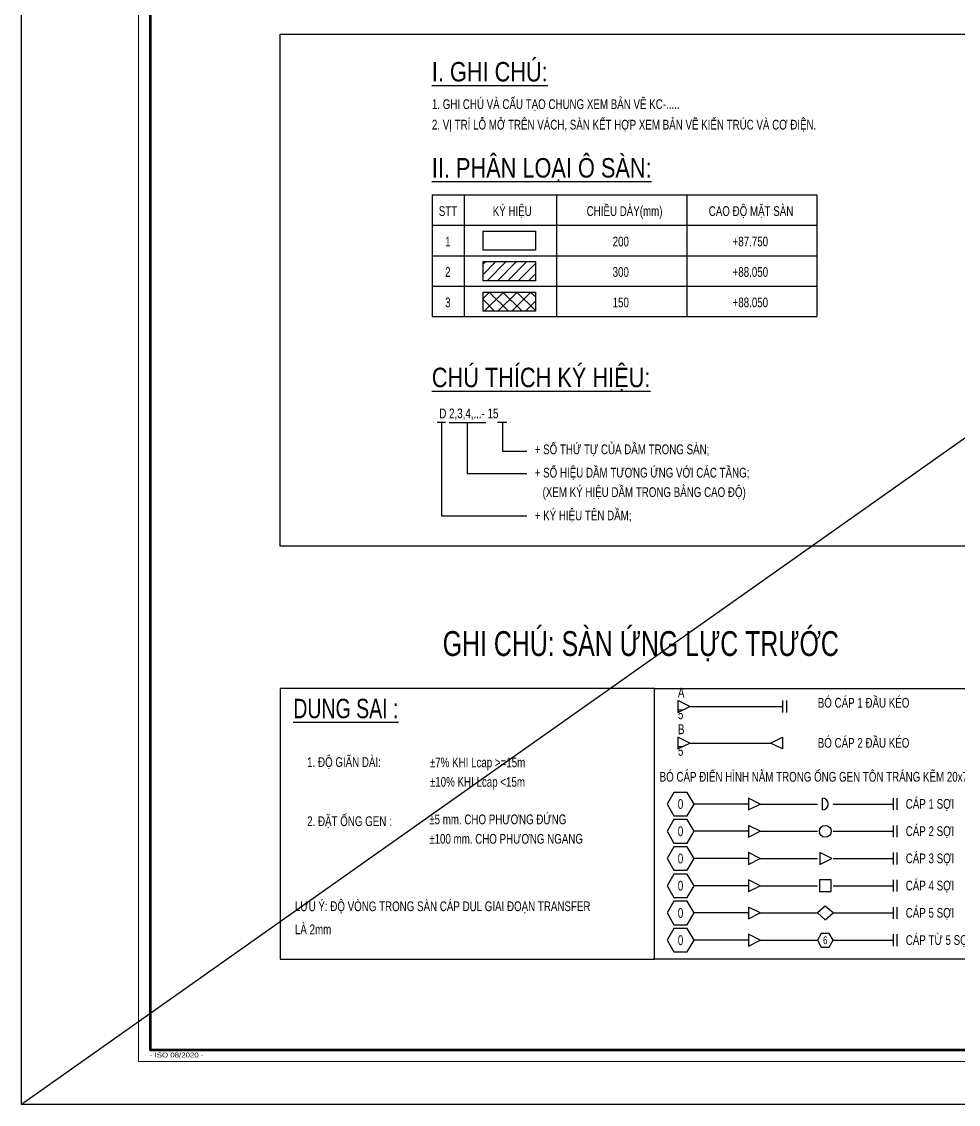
# Model space of a CAD drawing. Header units: inches. Extents: x -21470 to 62630, y -81050 to 4288.
# Drawn here: x -21470 to 2611, y -81050 to -53217 of the extents above; entities that cross this region are included whole.
import ezdxf
from ezdxf.enums import TextEntityAlignment as Align

# ---------------------------------------------------------------- set-up
doc = ezdxf.new("R2010")
doc.units = ezdxf.units.IN
doc.header["$MEASUREMENT"] = 0
doc.layers.get('DEFPOINTS').update_dxf_attribs({"color": 87})
for name, color, linetype in [('03.BORDER', 3, 'Continuous'), ('03BORDER', 3, 'Continuous'), ('06.TEXT', 2, 'Continuous'), ('08HATCH', 251, 'Continuous'), ('09.COLUMN', 4, 'Continuous'), ('11.NOTE', 8, 'Continuous')]:
    doc.layers.add(name, color=color, linetype=linetype)
doc.layers.add('KCS_Plotter', color=11, linetype='Continuous', plot=False)
doc.layers.add('KHUNGTEN', color=7, linetype='Continuous', lineweight=20)
doc.layers.add('TEXT KHUNG', color=7, linetype='Continuous', lineweight=20)
doc.styles.add('ARIAL', font='arial.ttf', dxfattribs={"width": 0.6})
doc.styles.add('KT CDC', font='arial.ttf', dxfattribs={"width": 0.85, "height": 200})
doc.styles.add('SMTEXT', font='3t-unicode.shx', dxfattribs={"width": 0.75})

# ---------------------------------------------------------------- blocks, each defined once
blk = doc.blocks.new('TEMP2')
at = {"layer": '03.BORDER'}
for p, q in [((300, 0), (1751, 0)), ((2151, 0), (3675, 0)), ((3675, 150), (3675, -150)), ((3675, 150), (3675, -150))]:
    blk.add_line(p, q, dxfattribs=at)
blk.add_lwpolyline([(300, 0), (0, 150), (0, -150)], close=True, dxfattribs=at)
blk.add_lwpolyline([(300, 0), (0, 150), (0, -150)], close=True, dxfattribs=at)
blk.add_lwpolyline([(1875, 150), (1875, -150, 1)], format="xyb", close=True, dxfattribs=at)
at = {"layer": '11.NOTE'}
blk.add_line((0, 0), (-1384, 0), dxfattribs=at)
blk.add_lwpolyline([(-1899, 298), (-2071, 0), (-1899, -298), (-1556, -298), (-1384, 0), (-1556, 298)], close=True, dxfattribs=at)
at = {"layer": 'DEFPOINTS', "color": 225}
blk.add_line((3775, 150), (3775, -150), dxfattribs=at)
blk.add_line((3775, 150), (3775, -150), dxfattribs=at)
at = {"layer": '06.TEXT', "style": 'SMTEXT', "width": 0.75, "flags": 4}
blk.add_attdef('SH', text='', height=250, dxfattribs=at).set_placement((-1728, 0), align=Align.MIDDLE_CENTER)
at = {"layer": '06.TEXT', "style": 'SMTEXT', "width": 0.75}
blk.add_attdef('KHOANGCACH', text='', height=200, rotation=360, dxfattribs=at).set_placement((-1315, 150), align=Align.MIDDLE_LEFT)
blk = doc.blocks.new('TEMP3')
at = {"layer": '03.BORDER'}
for p, q in [((-2459, 0), (-100, 0)), ((-100, 150), (-100, -150)), ((-100, 150), (-100, -150))]:
    blk.add_line(p, q, dxfattribs=at)
blk.add_lwpolyline([(-2459, 0), (-2759, 150), (-2759, -150)], close=True, dxfattribs=at)
blk.add_lwpolyline([(-2459, 0), (-2759, 150), (-2759, -150)], close=True, dxfattribs=at)
at = {"layer": 'DEFPOINTS', "color": 225}
blk.add_line((0, 150), (0, -150), dxfattribs=at)
blk.add_line((0, 150), (0, -150), dxfattribs=at)
at = {"layer": 'DEFPOINTS', "style": 'SMTEXT', "width": 0.75}
for tag, p in [('SH', (-2759, 150)), ('SOSOICAP', (-2759, -400))]:
    blk.add_attdef(tag, p, '', height=250, dxfattribs=at)
blk = doc.blocks.new('TEMP4')
at = {"layer": '03.BORDER'}
blk.add_line((-2359, 0), (-300, 0), dxfattribs=at)
for points in [[(-2359, 0), (-2659, 150), (-2659, -150)], [(-2359, 0), (-2659, 150), (-2659, -150)], [(-300, 0), (0, 150), (0, -150)], [(-300, 0), (0, 150), (0, -150)]]:
    blk.add_lwpolyline(points, close=True, dxfattribs=at)
at = {"layer": 'DEFPOINTS', "style": 'SMTEXT', "width": 0.75}
for tag, p in [('SH', (-2659, 150)), ('SOSOICAP', (-2659, -400))]:
    blk.add_attdef(tag, p, '', height=250, dxfattribs=at)
blk = doc.blocks.new('TEMP5')
at = {"layer": '03.BORDER'}
for p, q in [((300, 0), (1751, 0)), ((2151, 0), (3675, 0)), ((3675, 150), (3675, -150)), ((3675, 150), (3675, -150))]:
    blk.add_line(p, q, dxfattribs=at)
for points in [[(300, 0), (0, 150), (0, -150)], [(300, 0), (0, 150), (0, -150)], [(1801, -150), (2101, -150), (2101, 150), (1801, 150)]]:
    blk.add_lwpolyline(points, close=True, dxfattribs=at)
at = {"layer": '11.NOTE'}
blk.add_line((0, 0), (-1384, 0), dxfattribs=at)
blk.add_lwpolyline([(-1899, 298), (-2071, 0), (-1899, -298), (-1556, -298), (-1384, 0), (-1556, 298)], close=True, dxfattribs=at)
at = {"layer": 'DEFPOINTS', "color": 225}
blk.add_line((3775, 150), (3775, -150), dxfattribs=at)
blk.add_line((3775, 150), (3775, -150), dxfattribs=at)
at = {"layer": '06.TEXT', "style": 'SMTEXT', "width": 0.75, "flags": 4}
blk.add_attdef('SH', text='', height=250, dxfattribs=at).set_placement((-1728, 0), align=Align.MIDDLE_CENTER)
at = {"layer": '06.TEXT', "style": 'SMTEXT', "width": 0.75}
blk.add_attdef('KHOANGCACH', text='', height=200, rotation=360, dxfattribs=at).set_placement((-1315, 150), align=Align.MIDDLE_LEFT)
blk = doc.blocks.new('TEMP6')
at = {"layer": '03.BORDER'}
for p, q in [((300, 0), (1751, 0)), ((2151, 0), (3675, 0)), ((3675, 150), (3675, -150)), ((3675, 150), (3675, -150))]:
    blk.add_line(p, q, dxfattribs=at)
blk.add_lwpolyline([(300, 0), (0, 150), (0, -150)], close=True, dxfattribs=at)
blk.add_lwpolyline([(300, 0), (0, 150), (0, -150)], close=True, dxfattribs=at)
blk.add_lwpolyline([(2151, 0), (1951, 175), (1751, 0), (1951, -175), (2151, 0)], dxfattribs=at)
at = {"layer": '11.NOTE'}
blk.add_line((0, 0), (-1384, 0), dxfattribs=at)
blk.add_lwpolyline([(-1899, 298), (-2071, 0), (-1899, -298), (-1556, -298), (-1384, 0), (-1556, 298)], close=True, dxfattribs=at)
at = {"layer": 'DEFPOINTS', "color": 225}
blk.add_line((3775, 150), (3775, -150), dxfattribs=at)
blk.add_line((3775, 150), (3775, -150), dxfattribs=at)
at = {"layer": '06.TEXT', "style": 'SMTEXT', "width": 0.75, "flags": 4}
blk.add_attdef('SH', text='', height=250, dxfattribs=at).set_placement((-1728, 0), align=Align.MIDDLE_CENTER)
at = {"layer": '06.TEXT', "style": 'SMTEXT', "width": 0.75}
blk.add_attdef('KHOANGCACH', text='', height=200, rotation=360, dxfattribs=at).set_placement((-1315, 150), align=Align.MIDDLE_LEFT)
blk = doc.blocks.new('TEMP7')
at = {"layer": '03.BORDER'}
for p, q in [((300, 0), (1751, 0)), ((2151, 0), (3675, 0)), ((3675, 150), (3675, -150)), ((3675, 150), (3675, -150))]:
    blk.add_line(p, q, dxfattribs=at)
for points in [[(300, 0), (0, 150), (0, -150)], [(300, 0), (0, 150), (0, -150)], [(1751, 0), (1851, -173), (2051, -173), (2151, 0), (2051, 173), (1851, 173)]]:
    blk.add_lwpolyline(points, close=True, dxfattribs=at)
at = {"layer": '11.NOTE'}
blk.add_line((0, 0), (-1384, 0), dxfattribs=at)
blk.add_lwpolyline([(-1899, 298), (-2071, 0), (-1899, -298), (-1556, -298), (-1384, 0), (-1556, 298)], close=True, dxfattribs=at)
at = {"layer": 'DEFPOINTS', "color": 225}
blk.add_line((3775, 150), (3775, -150), dxfattribs=at)
blk.add_line((3775, 150), (3775, -150), dxfattribs=at)
at = {"layer": '06.TEXT', "style": 'SMTEXT', "width": 0.75, "flags": 4}
for tag, height, p in [('SH', 250, (-1728, 0)), ('SOSOICAP', 200, (1951, 0))]:
    blk.add_attdef(tag, text='', height=height, dxfattribs=at).set_placement(p, align=Align.MIDDLE_CENTER)
at = {"layer": '06.TEXT', "style": 'SMTEXT', "width": 0.75}
blk.add_attdef('KHOANGCACH', text='', height=200, rotation=360, dxfattribs=at).set_placement((-1315, 150), align=Align.MIDDLE_LEFT)
blk = doc.blocks.new('TEMP8')
at = {"layer": '03.BORDER'}
for p, q in [((300, 0), (1751, 0)), ((2151, 0), (3675, 0)), ((3675, 150), (3675, -150)), ((3675, 150), (3675, -150))]:
    blk.add_line(p, q, dxfattribs=at)
for points in [[(300, 0), (0, 150), (0, -150)], [(300, 0), (0, 150), (0, -150)], [(2116, 0), (1816, 150), (1816, -150)]]:
    blk.add_lwpolyline(points, close=True, dxfattribs=at)
at = {"layer": '11.NOTE'}
blk.add_line((0, 0), (-1384, 0), dxfattribs=at)
blk.add_lwpolyline([(-1899, 298), (-2071, 0), (-1899, -298), (-1556, -298), (-1384, 0), (-1556, 298)], close=True, dxfattribs=at)
at = {"layer": 'DEFPOINTS', "color": 225}
blk.add_line((3775, 150), (3775, -150), dxfattribs=at)
blk.add_line((3775, 150), (3775, -150), dxfattribs=at)
at = {"layer": '06.TEXT', "style": 'SMTEXT', "width": 0.75, "flags": 4}
blk.add_attdef('SH', text='', height=250, dxfattribs=at).set_placement((-1728, 0), align=Align.MIDDLE_CENTER)
at = {"layer": '06.TEXT', "style": 'SMTEXT', "width": 0.75}
blk.add_attdef('KHOANGCACH', text='', height=200, rotation=360, dxfattribs=at).set_placement((-1315, 150), align=Align.MIDDLE_LEFT)
blk = doc.blocks.new('TEMP9')
at = {"layer": '03.BORDER'}
for p, q in [((300, 0), (1751, 0)), ((2151, 0), (3675, 0)), ((3675, 150), (3675, -150)), ((3675, 150), (3675, -150))]:
    blk.add_line(p, q, dxfattribs=at)
blk.add_lwpolyline([(300, 0), (0, 150), (0, -150)], close=True, dxfattribs=at)
blk.add_lwpolyline([(300, 0), (0, 150), (0, -150)], close=True, dxfattribs=at)
blk.add_circle((1951, 0), 150, dxfattribs=at)
at = {"layer": '11.NOTE'}
blk.add_line((0, 0), (-1384, 0), dxfattribs=at)
blk.add_lwpolyline([(-1899, 298), (-2071, 0), (-1899, -298), (-1556, -298), (-1384, 0), (-1556, 298)], close=True, dxfattribs=at)
at = {"layer": 'DEFPOINTS', "color": 225}
blk.add_line((3775, 150), (3775, -150), dxfattribs=at)
blk.add_line((3775, 150), (3775, -150), dxfattribs=at)
at = {"layer": '06.TEXT', "style": 'SMTEXT', "width": 0.75, "flags": 4}
blk.add_attdef('SH', text='', height=250, dxfattribs=at).set_placement((-1728, 0), align=Align.MIDDLE_CENTER)
at = {"layer": '06.TEXT', "style": 'SMTEXT', "width": 0.75}
blk.add_attdef('KHOANGCACH', text='', height=200, rotation=360, dxfattribs=at).set_placement((-1315, 150), align=Align.MIDDLE_LEFT)
blk = doc.blocks.new('KHUNG TEN')
at = {"layer": 'DEFPOINTS', "color": 1, "ltscale": 0.2}
blk.add_lwpolyline([(0, 0), (0, 59400), (84100, 59400), (84100, 0), (0, 0)], close=True, dxfattribs=at)
at = {"layer": 'KHUNGTEN', "color": 8}
blk.add_lwpolyline([(75096, 1100), (83000, 1100), (83000, 58300), (3000, 58300), (3000, 1100), (75096, 1100)], dxfattribs=at)
at = {"layer": 'KHUNGTEN', "color": 255, "lineweight": 60}
blk.add_lwpolyline([(74900, 1400), (74900, 58000), (3300, 58000), (3300, 1400), (74900, 1400)], close=True, dxfattribs=at)
at = {"layer": 'TEXT KHUNG', "color": 6, "style": 'KT CDC', "width": 1.15}
blk.add_text('- ISO 08/2020 -', height=125.69, dxfattribs=at).set_placement((3294, 1206))

msp = doc.modelspace()

# ---------------------------------------------------------------- hatches: boundary and pattern name
at = {"layer": '08HATCH'}
h = msp.add_hatch(dxfattribs=at)
h.set_pattern_fill('ANSI31', color=256, scale=1500, style=0)
h.set_pattern_definition([(45, (-1620234.01, -718135.64), (-132.582521, 132.582521), [])])
h.paths.add_polyline_path([(-8263.6, -59384.7), (-9609, -59384.7), (-9609, -59877.7), (-8263.6, -59877.7)])
h = msp.add_hatch(dxfattribs=at)
h.set_pattern_fill('ANSI37', color=256, scale=2000, style=0)
h.set_pattern_definition([(45, (-1620234.01, -718135.64), (-176.776695, 176.776695), []), (135, (-1620234.01, -718135.64), (-176.776695, -176.776695), [])])
h.paths.add_polyline_path([(-8263.6, -60167.4), (-9609, -60167.4), (-9609, -60660.4), (-8263.6, -60660.4)])

# ---------------------------------------------------------------- linework, layer by layer
at = {"layer": '03.BORDER'}
for points in [[(-14819.7, -53536.9), (2953.3, -53536.9), (2953.3, -66704.9), (-14819.7, -66704.9)], [(-14819.7, -77315.2), (-5201.1, -77315.2), (-5201.1, -70363.6), (-14819.7, -70363.6)], [(-5201.1, -70363.6), (6848.7, -70363.6), (6848.7, -77315.2), (-5201.1, -77315.2)]]:
    msp.add_lwpolyline(points, close=True, dxfattribs=at)
at = {"layer": '03BORDER'}
for p, q in [((-10913.9, -57670.4), (-1022.6, -57670.4)), ((-10913.9, -57670.4), (-10913.9, -60801.1)), ((-10093.9, -57670.4), (-10093.9, -60801.1)), ((-7716, -57670.4), (-7716, -60801.1)), ((-7716, -57670.4), (-7716, -60801.1)), ((-4369.3, -57670.4), (-4369.3, -60801.1)), ((-4369.3, -57670.4), (-4369.3, -60801.1)), ((-1022.6, -57670.4), (-1022.6, -60801.1)), ((-10913.9, -58453), (-1022.6, -58453)), ((-10913.9, -59235.7), (-1022.6, -59235.7)), ((-10913.9, -60018.4), (-1022.6, -60018.4)), ((-10913.9, -60801.1), (-1022.6, -60801.1))]:
    msp.add_line(p, q, dxfattribs=at)
for points in [[(-9609, -58602), (-8263.6, -58602), (-8263.6, -59095), (-9609, -59095)], [(-9609, -59384.7), (-8263.6, -59384.7), (-8263.6, -59877.7), (-9609, -59877.7)], [(-9609, -60167.4), (-8263.6, -60167.4), (-8263.6, -60660.4), (-9609, -60660.4)]]:
    msp.add_lwpolyline(points, close=True, dxfattribs=at)
at = {"layer": '09.COLUMN'}
for p, q in [((-10572.4, -63524), (-10786.6, -63524)), ((-10475.3, -63524), (-9538.2, -63524)), ((-8996.2, -63524), (-9233.5, -63524))]:
    msp.add_line(p, q, dxfattribs=at)
at = {"layer": '11.NOTE'}
for p, q in [((-10679.5, -63524), (-10679.5, -65925.6)), ((-10014.3, -63524), (-10014.3, -64831.9)), ((-9109.8, -63524), (-9109.8, -64258.4)), ((-9109.8, -64258.4), (-8479.8, -64258.4)), ((-10014.3, -64831.9), (-8479.8, -64831.9)), ((-10679.5, -65925.6), (-8479.8, -65925.6))]:
    msp.add_line(p, q, dxfattribs=at)
at = {"layer": 'KCS_Plotter'}
msp.add_line((62630.2, -21650.3), (-21469.8, -81050.3), dxfattribs=at)

# ---------------------------------------------------------------- block references
ref = msp.add_blockref('TEMP3', (-1809.6, -70821.6), dxfattribs=dict(xscale=1.011122124269604, yscale=1.011122124269604, zscale=1.011122124269604))
ref.add_attrib('SH', 'A', dxfattribs={"layer": 'DEFPOINTS', "height": 252.8, "style": 'SMTEXT', "width": 0.75}).set_placement((-4598.8, -70669.9), align=Align.BOTTOM_LEFT)
ref.add_attrib('SOSOICAP', '5', dxfattribs={"layer": 'DEFPOINTS', "height": 252.8, "style": 'SMTEXT', "width": 0.75}).set_placement((-4598.8, -71226), align=Align.BOTTOM_LEFT)
ref = msp.add_blockref('TEMP4', (-1910.7, -71761.9), dxfattribs=dict(xscale=1.011122124269604, yscale=1.011122124269604, zscale=1.011122124269604))
ref.add_attrib('SH', 'B', dxfattribs={"layer": 'DEFPOINTS', "height": 252.8, "style": 'SMTEXT', "width": 0.75}).set_placement((-4598.8, -71610.2), align=Align.BOTTOM_LEFT)
ref.add_attrib('SOSOICAP', '5', dxfattribs={"layer": 'DEFPOINTS', "height": 252.8, "style": 'SMTEXT', "width": 0.75}).set_placement((-4598.8, -72166.3), align=Align.BOTTOM_LEFT)
ref = msp.add_blockref('TEMP2', (-2783.3, -73330.7), dxfattribs=dict(xscale=1.011122124269604, yscale=1.011122124269604, zscale=1.011122124269604))
ref.add_attrib('SH', '0', dxfattribs={"layer": '06.TEXT', "height": 252.8, "style": 'SMTEXT', "width": 0.75}).set_placement((-4530.2, -73330.7), align=Align.MIDDLE_CENTER)
ref = msp.add_blockref('TEMP9', (-2783.3, -74030.7), dxfattribs=dict(xscale=1.011122124269604, yscale=1.011122124269604, zscale=1.011122124269604))
ref.add_attrib('SH', '0', dxfattribs={"layer": '06.TEXT', "height": 252.8, "style": 'SMTEXT', "width": 0.75}).set_placement((-4530.2, -74030.7), align=Align.MIDDLE_CENTER)
ref = msp.add_blockref('TEMP8', (-2783.3, -74730.7), dxfattribs=dict(xscale=1.011122124269604, yscale=1.011122124269604, zscale=1.011122124269604))
ref.add_attrib('SH', '0', dxfattribs={"layer": '06.TEXT', "height": 252.8, "style": 'SMTEXT', "width": 0.75}).set_placement((-4530.2, -74730.7), align=Align.MIDDLE_CENTER)
ref = msp.add_blockref('TEMP5', (-2783.3, -75430.7), dxfattribs=dict(xscale=1.011122124269604, yscale=1.011122124269604, zscale=1.011122124269604))
ref.add_attrib('SH', '0', dxfattribs={"layer": '06.TEXT', "height": 252.8, "style": 'SMTEXT', "width": 0.75}).set_placement((-4530.2, -75430.7), align=Align.MIDDLE_CENTER)
ref = msp.add_blockref('TEMP6', (-2783.3, -76130.7), dxfattribs=dict(xscale=1.011122124269604, yscale=1.011122124269604, zscale=1.011122124269604))
ref.add_attrib('SH', '0', dxfattribs={"layer": '06.TEXT', "height": 252.8, "style": 'SMTEXT', "width": 0.75}).set_placement((-4530.2, -76130.7), align=Align.MIDDLE_CENTER)
ref = msp.add_blockref('TEMP7', (-2783.3, -76830.7), dxfattribs=dict(xscale=1.011122124269604, yscale=1.011122124269604, zscale=1.011122124269604))
ref.add_attrib('SH', '0', dxfattribs={"layer": '06.TEXT', "height": 252.8, "style": 'SMTEXT', "width": 0.75}).set_placement((-4530.2, -76830.7), align=Align.MIDDLE_CENTER)
ref.add_attrib('SOSOICAP', '6', dxfattribs={"layer": '06.TEXT', "height": 202.2, "style": 'SMTEXT', "width": 0.75}).set_placement((-810.5, -76830.7), align=Align.MIDDLE_CENTER)
at = {"layer": '06.TEXT'}
msp.add_blockref('KHUNG TEN', (-21469.8, -81050.3), dxfattribs=at)

# ---------------------------------------------------------------- texts
at = {"layer": '06.TEXT', "color": 4, "style": 'ARIAL', "width": 0.8}
for s, p in [('%%UI. GHI CHÚ:', (-10924.9, -54754.7)), ('%%UII. PHÂN LOẠI Ô SÀN:', (-10924.9, -57224.9)), ('%%UCHÚ THÍCH KÝ HIỆU:', (-10924.9, -62613.5))]:
    msp.add_text(s, height=500, dxfattribs=at).set_placement(p)
at = {"layer": '06.TEXT', "style": 'SMTEXT', "width": 0.75}
for s, p in [('1. GHI CHÚ VÀ CẤU TẠO CHUNG XEM BẢN VẼ KC-.....', (-10922.5, -55338, -460603.7)), ('2. VỊ TRÍ LỖ MỞ TRÊN VÁCH, SÀN KẾT HỢP XEM BẢN VẼ KIẾN TRÚC VÀ CƠ ĐIỆN.', (-10922.5, -55865.4, -460603.7)), ('D 2,3,4,...- 15', (-10731.9, -63288.5))]:
    msp.add_text(s, height=250, dxfattribs=at).set_placement(p, align=Align.MIDDLE_LEFT)
for s, height, p in [('CHIỀU DÀY(mm)', 250, (-6944.4, -58212.3)), ('STT', 250, (-10745.8, -58212.3)), ('KÝ HIỆU ', 250, (-9358.4, -58212.3)), ('CAO ĐỘ MẶT SÀN', 250, (-3804.6, -58212.3)), ('1', 250, (-10581.8, -58995)), ('200', 250, (-6276.5, -58995)), ('+87.750', 250, (-3192.9, -58995)), ('2', 250, (-10581.8, -59777.7)), ('300', 250, (-6276.5, -59777.7)), ('+88.050', 250, (-3192.9, -59777.7)), ('3', 250, (-10581.8, -60560.3)), ('150', 250, (-6276.5, -60560.3)), ('+88.050', 250, (-3192.9, -60560.3)), ('+ SỐ THỨ TỰ CỦA DẦM TRONG SÀN;', 250, (-8278.9, -64336.9)), ('+ SỐ HIỆU DẦM TƯƠNG ỨNG VỚI CÁC TẦNG;', 250, (-8278.9, -64936.9)), ('(XEM KÝ HIỆU DẦM TRONG BẢNG CAO ĐỘ)', 250, (-8077.2, -65436.9)), ('+ KÝ HIỆU TÊN DẦM;', 250, (-8278.9, -66036.9)), ('GHI CHÚ: SÀN ỨNG LỰC TRƯỚC', 637.795, (-10645.1, -69523.7)), (' %%UDUNG SAI :', 500, (-14625.2, -71124.4)), ('BÓ CÁP 1 ĐẦU KÉO', 250, (-1002.4, -70851.7)), ('BÓ CÁP 2 ĐẦU KÉO', 250, (-1002.4, -71882.5)), ('1. ĐỘ GIÃN DÀI:', 250, (-14129.1, -72376.6)), ('%%P7%%% KHI Lcap >=15m', 250, (-10973.8, -72385.3)), ('%%P10%%% KHI Lcap <15m', 250, (-10973.8, -72885.3)), ('BÓ CÁP ĐIỂN HÌNH NẰM TRONG ỐNG GEN TÔN TRÁNG KẼM 20x70 NHƯ HÌNH TRÊN', 250, (-5067.7, -72754.4)), (' CÁP 1 SỢI', 250, (1189.5, -73451.3)), ('2. ĐẶT ỐNG GEN :', 250, (-14129.1, -73896.9)), ('%%P5 mm. CHO PHƯƠNG ĐỨNG', 250, (-10991.5, -73849.5)), (' CÁP 2 SỢI', 250, (1189.5, -74151.3)), ('%%P100 mm. CHO PHƯƠNG NGANG', 250, (-10991.5, -74349.5)), (' CÁP 3 SỢI', 250, (1189.5, -74851.3)), (' CÁP 4 SỢI', 250, (1189.5, -75551.3)), ('LƯU Ý: ĐỘ VÒNG TRONG SÀN CÁP DUL GIAI ĐOẠN TRANSFER', 250, (-14444.6, -76083.7)), (' CÁP 5 SỢI', 250, (1189.5, -76251.3)), ('LÀ 2mm', 250, (-14444.6, -76677.2)), (' CÁP TỪ 5 SỢI TRỞ LÊN', 250, (1189.5, -76951.3))]:
    msp.add_text(s, height=height, dxfattribs=at).set_placement(p)

doc.saveas('drawing.dxf')
